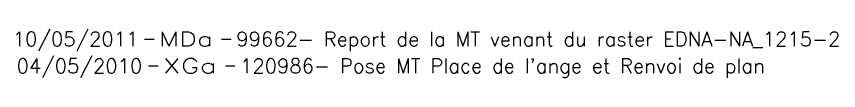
# Model space of a CAD drawing. Header units: millimetres. Extents: x 185000 to 186000, y 128000 to 129009.
# Drawn here: x 185011.08 to 185053.99, y 128010.67 to 128013.21 of the extents above; entities that cross this region are included whole.
import ezdxf
from ezdxf.enums import TextEntityAlignment as Align

# ---------------------------------------------------------------- set-up
doc = ezdxf.new("R2010")
doc.units = ezdxf.units.MM
doc.layers.get('0').update_dxf_attribs({"linetype": 'CONTINUOUS'})
doc.layers.add('M_910', color=7, linetype='CONTINUOUS', plot=False)
doc.styles.get("Standard").update_dxf_attribs({"font": 'romans.shx', "width": 0.85})

# ---------------------------------------------------------------- blocks, each defined once
blk = doc.blocks.new('GIS_MODF')
at = {"color": 0, "linetype": 'Continuous', "flags": 128}
for points in [[(-2.257, -0.012), (-1.757, -0.012)], [(1.758, -0.012), (2.258, -0.012)]]:
    blk.add_lwpolyline(points, dxfattribs=at)
at = {"color": 0, "linetype": 'Continuous'}
blk.add_attdef('DATE', text='', height=0.75, dxfattribs=at).set_placement((-2.583, -0.387), align=Align.RIGHT)
at = {"color": 0, "linetype": 'Continuous', "width": 3.590909}
blk.add_attdef('USER', text='', height=0.75, dxfattribs=at).set_placement((-1.516, -0.387), (1.306, -0.387), align=Align.FIT)
at = {"color": 0, "linetype": 'Continuous'}
blk.add_attdef('DESC', (2.528, -0.387), '', height=0.75, dxfattribs=at)

msp = doc.modelspace()

# ---------------------------------------------------------------- block references
at = {"layer": 'M_910'}
ref = msp.add_blockref('GIS_MODF', (185020.031, 128012.699), dxfattribs=at)
ref.add_attrib('DATE', '10/05/2011', dxfattribs={"layer": '0', "color": 0, "linetype": 'Continuous', "height": 0.75}).set_placement((185017.448, 128012.313), align=Align.RIGHT)
ref.add_attrib('USER', 'MDa', dxfattribs={"layer": '0', "color": 0, "linetype": 'Continuous', "height": 0.75, "width": 1.316667}).set_placement((185018.515, 128012.313), (185021.337, 128012.313), align=Align.FIT)
ref.add_attrib('DESC', '99662- Report de la MT venant du raster EDNA-NA_1215-2', (185022.559, 128012.313), dxfattribs={"layer": '0', "color": 0, "linetype": 'Continuous', "height": 0.75})
ref = msp.add_blockref('GIS_MODF', (185020.232, 128011.304), dxfattribs=at)
ref.add_attrib('DATE', '04/05/2010', dxfattribs={"layer": '0', "color": 0, "linetype": 'Continuous', "height": 0.75}).set_placement((185017.65, 128010.917), align=Align.RIGHT)
ref.add_attrib('USER', 'XGa', dxfattribs={"layer": '0', "color": 0, "linetype": 'Continuous', "height": 0.75, "width": 1.410714}).set_placement((185018.716, 128010.917), (185021.538, 128010.917), align=Align.FIT)
ref.add_attrib('DESC', "120986- Pose MT Place de l'ange et Renvoi de plan", (185022.76, 128010.917), dxfattribs={"layer": '0', "color": 0, "linetype": 'Continuous', "height": 0.75})

doc.saveas('drawing.dxf')
